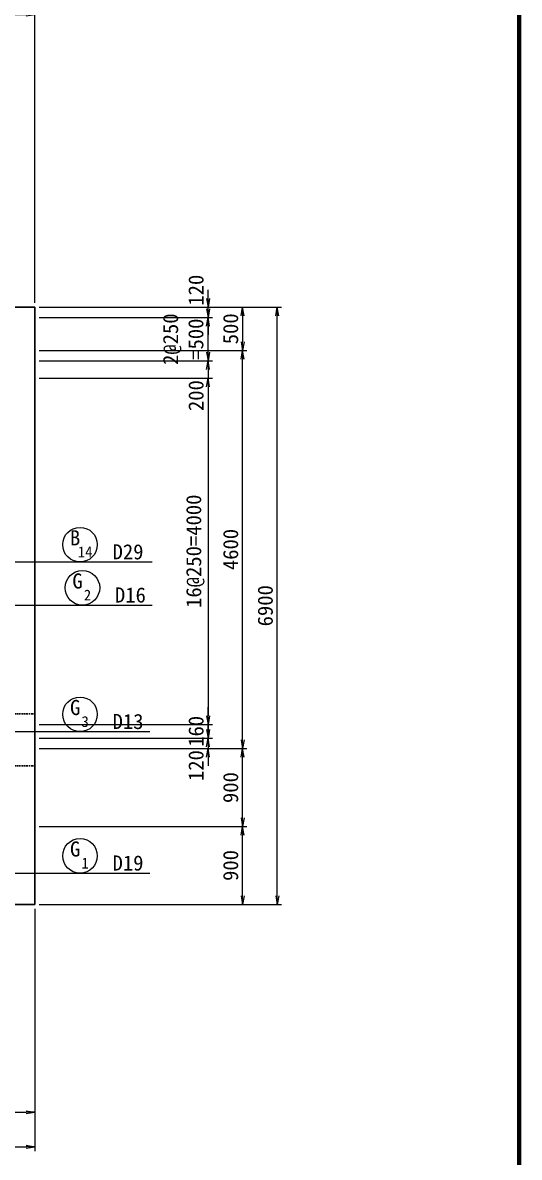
# Model space of a CAD drawing. Header units: millimetres. Extents: x 169470 to 758170, y -17820 to 11880.
# Drawn here: x 288856 to 294595, y -7848 to 5262 of the extents above; entities that cross this region are included whole.
import ezdxf
from ezdxf.enums import TextEntityAlignment as Align

# ---------------------------------------------------------------- set-up
doc = ezdxf.new("R2010")
doc.units = ezdxf.units.MM
doc.header["$LTSCALE"] = 50
doc.header["$PDSIZE"] = 300
doc.linetypes.add('DASHED2', pattern=[0.375, 0.25, -0.125])
doc.layers.get('Defpoints').update_dxf_attribs({"color": 151})
for name, color, linetype, lineweight in [('D-STR', 1, 'Continuous', 25), ('D-STR-DIM', 7, 'Continuous', 13), ('D-STR-HTXT', 7, 'Continuous', 13), ('D-STR-TXT', 7, 'Continuous', 13), ('D-TTL', 2, 'Continuous', 140)]:
    doc.layers.add(name, color=color, linetype=linetype, lineweight=lineweight)
doc.styles.add('YOKO_GOTHIC', font='MS Gothic.ttf')
doc.dimstyles.new('S50', dxfattribs={"dimscale": 50, "dimtxt": 3.5, "dimasz": 2, "dimexe": 1, "dimexo": 1, "dimgap": 1, "dimtad": 1, "dimdec": 0, "dimzin": 1, "dimdsep": 46, "dimtxsty": 'YOKO_GOTHIC', "dimblk": 'OPEN', "dimcen": 0, "dimclrd": 256, "dimclre": 256, "dimclrt": 256, "dimaunit": 1, "dimadec": 3, "dimazin": 0, "dimtfac": 1, "dimtdec": 0, "dimtix": 1, "dimtmove": 2, "dimatfit": 3, "dimldrblk": 'OPEN', "dimfxl": 1, "dimlwd": -1, "dimlwe": -1, "dimarcsym": 2})

# ---------------------------------------------------------------- blocks, each defined once
blk = doc.blocks.new('_Open')
at = {"color": 0, "linetype": 'ByBlock', "lineweight": -2}
for p, q in [((-1, 0.17), (0, 0)), ((-1, -0.17), (0, 0)), ((0, 0), (-1, 0))]:
    blk.add_line(p, q, dxfattribs=at)
blk = doc.blocks.new('*D3697')
at = {"layer": 'D-STR-DIM', "transparency": 16777216}
for p, q in [((284198, -4976), (284198, -7776)), ((288998, -4976), (288998, -7776)), ((284298, -7726), (288898, -7726))]:
    blk.add_line(p, q, dxfattribs=at)
at = {"layer": 'Defpoints', "color": 0, "transparency": 16777216}
for p in [(284198, -4926), (288998, -4926), (288998, -7726)]:
    blk.add_point(p, dxfattribs=at)
at = {"layer": 'D-STR-DIM', "transparency": 16777216, "xscale": 100, "yscale": 100, "zscale": 100, "rotation": 180}
blk.add_blockref('_Open', (284198, -7726), dxfattribs=at)
at = {"layer": 'D-STR-DIM', "transparency": 16777216, "xscale": 100, "yscale": 100, "zscale": 100}
blk.add_blockref('_Open', (288998, -7726), dxfattribs=at)
at = {"layer": 'D-STR-DIM', "transparency": 16777216, "insert": (286598, -7588), "char_height": 175, "attachment_point": 5, "style": 'YOKO_GOTHIC'}
blk.add_mtext('4800', dxfattribs=at)
blk = doc.blocks.new('*D3702')
at = {"layer": 'D-STR-DIM', "transparency": 16777216}
for p, q in [((287998, -4976), (287998, -7376)), ((288998, -4976), (288998, -7376)), ((288098, -7326), (288898, -7326))]:
    blk.add_line(p, q, dxfattribs=at)
at = {"layer": 'Defpoints', "color": 0, "transparency": 16777216}
for p in [(287998, -4926), (288998, -4926), (288998, -7326)]:
    blk.add_point(p, dxfattribs=at)
at = {"layer": 'D-STR-DIM', "transparency": 16777216, "xscale": 100, "yscale": 100, "zscale": 100, "rotation": 180}
blk.add_blockref('_Open', (287998, -7326), dxfattribs=at)
at = {"layer": 'D-STR-DIM', "transparency": 16777216, "xscale": 100, "yscale": 100, "zscale": 100}
blk.add_blockref('_Open', (288998, -7326), dxfattribs=at)
at = {"layer": 'D-STR-DIM', "transparency": 16777216, "insert": (288498, -7188), "char_height": 175, "attachment_point": 5, "style": 'YOKO_GOTHIC'}
blk.add_mtext('1000', dxfattribs=at)
blk = doc.blocks.new('*D3705')
at = {"layer": 'D-STR-DIM', "transparency": 16777216}
for p, q in [((289048, 1975), (291848, 1975)), ((291798, -4826), (291798, 1875)), ((289048, -4926), (291848, -4926))]:
    blk.add_line(p, q, dxfattribs=at)
at = {"layer": 'Defpoints', "color": 0, "transparency": 16777216}
for p in [(288998, 1975), (291798, 1975), (288998, -4926)]:
    blk.add_point(p, dxfattribs=at)
at = {"layer": 'D-STR-DIM', "transparency": 16777216, "xscale": 100, "yscale": 100, "zscale": 100}
for p, rotation in [((291798, 1975), 90), ((291798, -4926), 270)]:
    blk.add_blockref('_Open', p, dxfattribs=dict(at, rotation=rotation))
at = {"layer": 'D-STR-DIM', "transparency": 16777216, "insert": (291660, -1475), "char_height": 175, "attachment_point": 5, "rotation": 90, "style": 'YOKO_GOTHIC'}
blk.add_mtext('6900', dxfattribs=at)
blk = doc.blocks.new('*D3706')
at = {"layer": 'D-STR-DIM', "transparency": 16777216}
for p, q in [((289048, -4026), (291448, -4026)), ((291398, -4826), (291398, -4126)), ((289048, -4926), (291448, -4926))]:
    blk.add_line(p, q, dxfattribs=at)
at = {"layer": 'Defpoints', "color": 0, "transparency": 16777216}
for p in [(288998, -4026), (291398, -4026), (288998, -4926)]:
    blk.add_point(p, dxfattribs=at)
at = {"layer": 'D-STR-DIM', "transparency": 16777216, "xscale": 100, "yscale": 100, "zscale": 100}
for p, rotation in [((291398, -4026), 90), ((291398, -4926), 270)]:
    blk.add_blockref('_Open', p, dxfattribs=dict(at, rotation=rotation))
at = {"layer": 'D-STR-DIM', "transparency": 16777216, "insert": (291260, -4476), "char_height": 175, "attachment_point": 5, "rotation": 90, "style": 'YOKO_GOTHIC'}
blk.add_mtext('900', dxfattribs=at)
blk = doc.blocks.new('*D3707')
at = {"layer": 'D-STR-DIM', "transparency": 16777216}
for p, q in [((289048, -3126), (291448, -3126)), ((291398, -3926), (291398, -3226)), ((289048, -4026), (291448, -4026))]:
    blk.add_line(p, q, dxfattribs=at)
at = {"layer": 'Defpoints', "color": 0, "transparency": 16777216}
for p in [(288998, -3126), (291398, -3126), (288998, -4026)]:
    blk.add_point(p, dxfattribs=at)
at = {"layer": 'D-STR-DIM', "transparency": 16777216, "xscale": 100, "yscale": 100, "zscale": 100}
for p, rotation in [((291398, -3126), 90), ((291398, -4026), 270)]:
    blk.add_blockref('_Open', p, dxfattribs=dict(at, rotation=rotation))
at = {"layer": 'D-STR-DIM', "transparency": 16777216, "insert": (291260, -3576), "char_height": 175, "attachment_point": 5, "rotation": 90, "style": 'YOKO_GOTHIC'}
blk.add_mtext('900', dxfattribs=at)
blk = doc.blocks.new('*D3708')
at = {"layer": 'D-STR-DIM', "transparency": 16777216}
for p, q in [((289048, 1475), (291448, 1475)), ((291398, -3026), (291398, 1375)), ((289048, -3126), (291448, -3126))]:
    blk.add_line(p, q, dxfattribs=at)
at = {"layer": 'Defpoints', "color": 0, "transparency": 16777216}
for p in [(288998, 1475), (291398, 1475), (288998, -3126)]:
    blk.add_point(p, dxfattribs=at)
at = {"layer": 'D-STR-DIM', "transparency": 16777216, "xscale": 100, "yscale": 100, "zscale": 100}
for p, rotation in [((291398, 1475), 90), ((291398, -3126), 270)]:
    blk.add_blockref('_Open', p, dxfattribs=dict(at, rotation=rotation))
at = {"layer": 'D-STR-DIM', "transparency": 16777216, "insert": (291260, -825), "char_height": 175, "attachment_point": 5, "rotation": 90, "style": 'YOKO_GOTHIC'}
blk.add_mtext('4600', dxfattribs=at)
blk = doc.blocks.new('*D3709')
at = {"layer": 'D-STR-DIM', "transparency": 16777216}
for p, q in [((289048, 1155), (291048, 1155)), ((290998, 1055), (290998, -2746)), ((289048, -2846), (291048, -2846))]:
    blk.add_line(p, q, dxfattribs=at)
at = {"layer": 'Defpoints', "color": 0, "transparency": 16777216}
for p in [(288998, 1155), (288998, -2846), (290998, -2846)]:
    blk.add_point(p, dxfattribs=at)
at = {"layer": 'D-STR-DIM', "transparency": 16777216, "xscale": 100, "yscale": 100, "zscale": 100}
for p, rotation in [((290998, 1155), 90), ((290998, -2846), 270)]:
    blk.add_blockref('_Open', p, dxfattribs=dict(at, rotation=rotation))
at = {"layer": 'D-STR-DIM', "transparency": 16777216, "insert": (290851, -845), "char_height": 175, "attachment_point": 5, "rotation": 90, "style": 'YOKO_GOTHIC'}
blk.add_mtext('16@250=4000', dxfattribs=at)
blk = doc.blocks.new('*D3710')
at = {"layer": 'D-STR-DIM', "transparency": 16777216}
for p, q in [((290998, -2746), (290998, -2646)), ((289048, -2846), (291048, -2846)), ((290998, -2846), (290998, -3006)), ((289048, -3006), (291048, -3006)), ((290998, -3106), (290998, -3206))]:
    blk.add_line(p, q, dxfattribs=at)
at = {"layer": 'Defpoints', "color": 0, "transparency": 16777216}
for p in [(288998, -2846), (288998, -3006), (290998, -3006)]:
    blk.add_point(p, dxfattribs=at)
at = {"layer": 'D-STR-DIM', "transparency": 16777216, "xscale": 100, "yscale": 100, "zscale": 100}
for p, rotation in [((290998, -2846), 270), ((290998, -3006), 90)]:
    blk.add_blockref('_Open', p, dxfattribs=dict(at, rotation=rotation))
at = {"layer": 'D-STR-DIM', "transparency": 16777216, "insert": (290860, -2926), "char_height": 175, "attachment_point": 5, "rotation": 90, "style": 'YOKO_GOTHIC'}
blk.add_mtext('160', dxfattribs=at)
blk = doc.blocks.new('*D3711')
at = {"layer": 'D-STR-DIM', "transparency": 16777216}
for p, q in [((289048, 1975), (291448, 1975)), ((291398, 1875), (291398, 1575)), ((289048, 1475), (291448, 1475))]:
    blk.add_line(p, q, dxfattribs=at)
at = {"layer": 'Defpoints', "color": 0, "transparency": 16777216}
for p in [(288998, 1975), (288998, 1475), (291398, 1475)]:
    blk.add_point(p, dxfattribs=at)
at = {"layer": 'D-STR-DIM', "transparency": 16777216, "xscale": 100, "yscale": 100, "zscale": 100}
for p, rotation in [((291398, 1975), 90), ((291398, 1475), 270)]:
    blk.add_blockref('_Open', p, dxfattribs=dict(at, rotation=rotation))
at = {"layer": 'D-STR-DIM', "transparency": 16777216, "insert": (291260, 1725), "char_height": 175, "attachment_point": 5, "rotation": 90, "style": 'YOKO_GOTHIC'}
blk.add_mtext('500', dxfattribs=at)
blk = doc.blocks.new('*D3587')
at = {"layer": 'D-STR-DIM', "transparency": 16777216}
for p, q in [((290998, -2906), (290998, -2806)), ((289048, -3006), (291048, -3006)), ((290998, -3006), (290998, -3126)), ((289048, -3126), (291048, -3126)), ((290998, -3226), (290998, -3326))]:
    blk.add_line(p, q, dxfattribs=at)
at = {"layer": 'Defpoints', "color": 0, "transparency": 16777216}
for p in [(288998, -3006), (288998, -3126), (290998, -3126)]:
    blk.add_point(p, dxfattribs=at)
at = {"layer": 'D-STR-DIM', "transparency": 16777216, "xscale": 100, "yscale": 100, "zscale": 100}
for p, rotation in [((290998, -3006), 270), ((290998, -3126), 90)]:
    blk.add_blockref('_Open', p, dxfattribs=dict(at, rotation=rotation))
at = {"layer": 'D-STR-DIM', "transparency": 16777216, "insert": (290860, -3322), "char_height": 175, "attachment_point": 5, "rotation": 90, "style": 'YOKO_GOTHIC'}
blk.add_mtext('120', dxfattribs=at)
blk = doc.blocks.new('*D3828')
at = {"layer": 'D-STR-DIM', "transparency": 16777216}
for p, q in [((284198, 2025), (284198, 5808)), ((288998, 2025), (288998, 5808)), ((288898, 5758), (284298, 5758))]:
    blk.add_line(p, q, dxfattribs=at)
at = {"layer": 'Defpoints', "color": 0, "transparency": 16777216}
for p in [(284198, 5758), (284198, 1975), (288998, 1975)]:
    blk.add_point(p, dxfattribs=at)
at = {"layer": 'D-STR-DIM', "transparency": 16777216, "xscale": 100, "yscale": 100, "zscale": 100, "rotation": 180}
blk.add_blockref('_Open', (284198, 5758), dxfattribs=at)
at = {"layer": 'D-STR-DIM', "transparency": 16777216, "xscale": 100, "yscale": 100, "zscale": 100}
blk.add_blockref('_Open', (288998, 5758), dxfattribs=at)
at = {"layer": 'D-STR-DIM', "transparency": 16777216, "insert": (286598, 5896), "char_height": 175, "attachment_point": 5, "style": 'YOKO_GOTHIC'}
blk.add_mtext('4800', dxfattribs=at)
blk = doc.blocks.new('*D3844')
at = {"layer": 'D-STR-DIM', "transparency": 16777216}
for p, q in [((287998, 2025), (287998, 5408)), ((288998, 2025), (288998, 5408)), ((288098, 5358), (288898, 5358))]:
    blk.add_line(p, q, dxfattribs=at)
at = {"layer": 'Defpoints', "color": 0, "transparency": 16777216}
for p in [(288998, 5358), (287998, 1975), (288998, 1975)]:
    blk.add_point(p, dxfattribs=at)
at = {"layer": 'D-STR-DIM', "transparency": 16777216, "xscale": 100, "yscale": 100, "zscale": 100, "rotation": 180}
blk.add_blockref('_Open', (287998, 5358), dxfattribs=at)
at = {"layer": 'D-STR-DIM', "transparency": 16777216, "xscale": 100, "yscale": 100, "zscale": 100}
blk.add_blockref('_Open', (288998, 5358), dxfattribs=at)
at = {"layer": 'D-STR-DIM', "transparency": 16777216, "insert": (288498, 5496), "char_height": 175, "attachment_point": 5, "style": 'YOKO_GOTHIC'}
blk.add_mtext('1000', dxfattribs=at)
blk = doc.blocks.new('*D3903')
at = {"layer": 'D-STR-DIM', "transparency": 16777216}
for p, q in [((290998, 1455), (290998, 1555)), ((289048, 1355), (291048, 1355)), ((290998, 1355), (290998, 1155)), ((289048, 1155), (291048, 1155)), ((290998, 1055), (290998, 955))]:
    blk.add_line(p, q, dxfattribs=at)
at = {"layer": 'Defpoints', "color": 0, "transparency": 16777216}
for p in [(288998, 1355), (288998, 1155), (290998, 1155)]:
    blk.add_point(p, dxfattribs=at)
at = {"layer": 'D-STR-DIM', "transparency": 16777216, "xscale": 100, "yscale": 100, "zscale": 100}
for p, rotation in [((290998, 1355), 270), ((290998, 1155), 90)]:
    blk.add_blockref('_Open', p, dxfattribs=dict(at, rotation=rotation))
at = {"layer": 'D-STR-DIM', "transparency": 16777216, "insert": (290860, 953), "char_height": 175, "attachment_point": 5, "rotation": 90, "style": 'YOKO_GOTHIC'}
blk.add_mtext('200', dxfattribs=at)
blk = doc.blocks.new('*D3904')
at = {"layer": 'D-STR-DIM', "transparency": 16777216}
for p, q in [((290998, 2075), (290998, 2175)), ((289048, 1975), (291048, 1975)), ((290998, 1855), (290998, 1975)), ((289048, 1855), (291048, 1855)), ((290998, 1755), (290998, 1655))]:
    blk.add_line(p, q, dxfattribs=at)
at = {"layer": 'Defpoints', "color": 0, "transparency": 16777216}
for p in [(288998, 1975), (290998, 1975), (288998, 1855)]:
    blk.add_point(p, dxfattribs=at)
at = {"layer": 'D-STR-DIM', "transparency": 16777216, "xscale": 100, "yscale": 100, "zscale": 100}
for p, rotation in [((290998, 1975), 270), ((290998, 1855), 90)]:
    blk.add_blockref('_Open', p, dxfattribs=dict(at, rotation=rotation))
at = {"layer": 'D-STR-DIM', "transparency": 16777216, "insert": (290860, 2171), "char_height": 175, "attachment_point": 5, "rotation": 90, "style": 'YOKO_GOTHIC'}
blk.add_mtext('120', dxfattribs=at)
blk = doc.blocks.new('*D3905')
at = {"layer": 'D-STR-DIM', "transparency": 16777216}
for p, q in [((290998, 1955), (290998, 2055)), ((289048, 1855), (291048, 1855)), ((290998, 1355), (290998, 1855)), ((289048, 1355), (291048, 1355)), ((290998, 1255), (290998, 1155))]:
    blk.add_line(p, q, dxfattribs=at)
at = {"layer": 'Defpoints', "color": 0, "transparency": 16777216}
for p in [(288998, 1855), (290998, 1855), (288998, 1355)]:
    blk.add_point(p, dxfattribs=at)
at = {"layer": 'D-STR-DIM', "transparency": 16777216, "xscale": 100, "yscale": 100, "zscale": 100}
for p, rotation in [((290998, 1855), 270), ((290998, 1355), 90)]:
    blk.add_blockref('_Open', p, dxfattribs=dict(at, rotation=rotation))
at = {"layer": 'D-STR-DIM', "transparency": 16777216, "insert": (290712, 1605), "char_height": 175, "attachment_point": 5, "rotation": 90, "style": 'YOKO_GOTHIC'}
blk.add_mtext('2@250\\P=500', dxfattribs=at)

msp = doc.modelspace()

# ---------------------------------------------------------------- linework, layer by layer
at = {"layer": 'D-STR'}
for p, q in [((286597.81, 1974.68), (288997.81, 1974.68)), ((288997.81, -4925.61), (288997.81, 1974.68)), ((288997.81, -4925.61), (284197.81, -4925.61))]:
    msp.add_line(p, q, dxfattribs=at)
at = {"layer": 'D-STR', "linetype": 'DASHED2', "ltscale": 1.5}
for p, q in [((287997.81, -2725.61), (288997.81, -2725.61)), ((287997.81, -3325.61), (288997.81, -3325.61))]:
    msp.add_line(p, q, dxfattribs=at)
at = {"layer": 'D-STR-HTXT'}
for p, q in [((289272.81, -969.21), (290352.64, -969.21)), ((287338.05, -1467.85), (290352.64, -1467.85)), ((287539.4, -2929.62), (290325.35, -2929.62)), ((287541.47, -4564.82), (290325.35, -4564.82))]:
    msp.add_line(p, q, dxfattribs=at)
at = {"layer": 'D-STR-HTXT', "color": 1}
msp.add_circle((289518.79, -769.21), 200, dxfattribs=at)
at = {"layer": 'D-STR-HTXT'}
for centre in [(289546.08, -1267.85), (289518.79, -2729.62), (289518.79, -4364.82)]:
    msp.add_circle(centre, 200, dxfattribs=at)
at = {"layer": 'D-TTL'}
msp.add_lwpolyline([(254594.53, 10780), (254594.53, -16720), (294594.53, -16720), (294594.53, 10780)], close=True, dxfattribs=at)

# ---------------------------------------------------------------- texts
at = {"layer": 'D-STR-TXT', "color": 1, "style": 'YOKO_GOTHIC'}
for s, height, p in [('B', 175, (289462.51, -777.52)), ('14', 125, (289578.17, -915.33))]:
    msp.add_text(s, height=height, dxfattribs=at).set_placement(p, align=Align.CENTER)
msp.add_text('D29', height=175, dxfattribs=at).set_placement((289895.31, -939.21))
at = {"layer": 'D-STR-TXT', "style": 'YOKO_GOTHIC'}
for s, height, p in [('G', 175, (289489.8, -1276.16)), ('2', 125, (289605.47, -1413.97)), ('G', 175, (289462.51, -2737.93)), ('3', 125, (289578.17, -2875.74)), ('G', 175, (289462.51, -4373.14)), ('1', 125, (289578.17, -4510.94))]:
    msp.add_text(s, height=height, dxfattribs=at).set_placement(p, align=Align.CENTER)
for s, p in [('D16', (289922.6, -1437.85)), ('D13', (289895.31, -2899.62)), ('D19', (289895.31, -4534.82))]:
    msp.add_text(s, height=175, dxfattribs=at).set_placement(p)

# ---------------------------------------------------------------- dimensions: what is measured, and where the dimension line sits
at = {"layer": 'D-STR-DIM'}
for base, p1, p2, angle, picture, middle in [((284197.81, 5758.33), (288997.81, 1974.68), (284197.81, 1974.68), 180, '*D3828', (286597.81, 5895.83)), ((288997.81, 5358.33), (287997.81, 1974.68), (288997.81, 1974.68), 180, '*D3844', (288497.81, 5495.83)), ((291797.81, 1974.68), (288997.81, -4925.61), (288997.81, 1974.68), 90, '*D3705', (291660.31, -1475.46)), ((291397.81, 1474.68), (288997.81, 1974.68), (288997.81, 1474.68), 90, '*D3711', (291260.31, 1724.68)), ((291397.81, 1474.68), (288997.81, -3125.61), (288997.81, 1474.68), 90, '*D3708', (291260.31, -825.46)), ((290997.81, -3005.61), (288997.81, -2845.61), (288997.81, -3005.61), 90, '*D3710', (290860.31, -2925.61)), ((291397.81, -3125.61), (288997.81, -4025.61), (288997.81, -3125.61), 90, '*D3707', (291260.31, -3575.61)), ((291397.81, -4025.61), (288997.81, -4925.61), (288997.81, -4025.61), 90, '*D3706', (291260.31, -4475.61))]:
    dim = msp.add_linear_dim(base=base, p1=p1, p2=p2, angle=angle, dimstyle='S50', dxfattribs=at)
    dim.commit()
    dim.dimension.update_dxf_attribs({"geometry": picture, "text_midpoint": middle})
for base, p1, p2, picture, middle in [((290997.81, 1974.68), (288997.81, 1854.68), (288997.81, 1974.68), '*D3904', (290860.31, 2170.6)), ((290997.81, 1154.68), (288997.81, 1354.68), (288997.81, 1154.68), '*D3903', (290860.31, 952.71)), ((290997.81, -3125.61), (288997.81, -3005.61), (288997.81, -3125.61), '*D3587', (290860.31, -3322.29))]:
    dim = msp.add_linear_dim(base=base, p1=p1, p2=p2, angle=90, dimstyle='S50', dxfattribs=at)
    dim.commit()
    dim.dimension.update_dxf_attribs({"geometry": picture, "text_midpoint": middle, "dimtype": 160})
for base, p1, p2, text, picture, middle in [((290997.81, 1854.68), (288997.81, 1354.68), (288997.81, 1854.68), '2@250\\P=<>', '*D3905', (290712.26, 1604.68)), ((290997.81, -2845.61), (288997.81, 1154.68), (288997.81, -2845.61), '16@250=<>', '*D3709', (290850.98, -845.46))]:
    dim = msp.add_linear_dim(base=base, p1=p1, p2=p2, angle=90, text=text, dimstyle='S50', dxfattribs=at)
    dim.commit()
    dim.dimension.update_dxf_attribs({"geometry": picture, "text_midpoint": middle})
for base, p1, picture, middle in [((288997.81, -7725.61), (284197.81, -4925.61), '*D3697', (286597.81, -7588.11)), ((288997.81, -7325.61), (287997.81, -4925.61), '*D3702', (288497.81, -7188.11))]:
    dim = msp.add_linear_dim(base=base, p1=p1, p2=(288997.81, -4925.61), dimstyle='S50', dxfattribs=at)
    dim.commit()
    dim.dimension.update_dxf_attribs({"geometry": picture, "text_midpoint": middle})

# ---------------------------------------------------------------- leaders
at = {"layer": 'D-STR-HTXT'}
msp.add_leader([(286597.81, -969.21), (289272.81, -969.21)], dimstyle='S50', dxfattribs=at)

doc.saveas('drawing.dxf')
